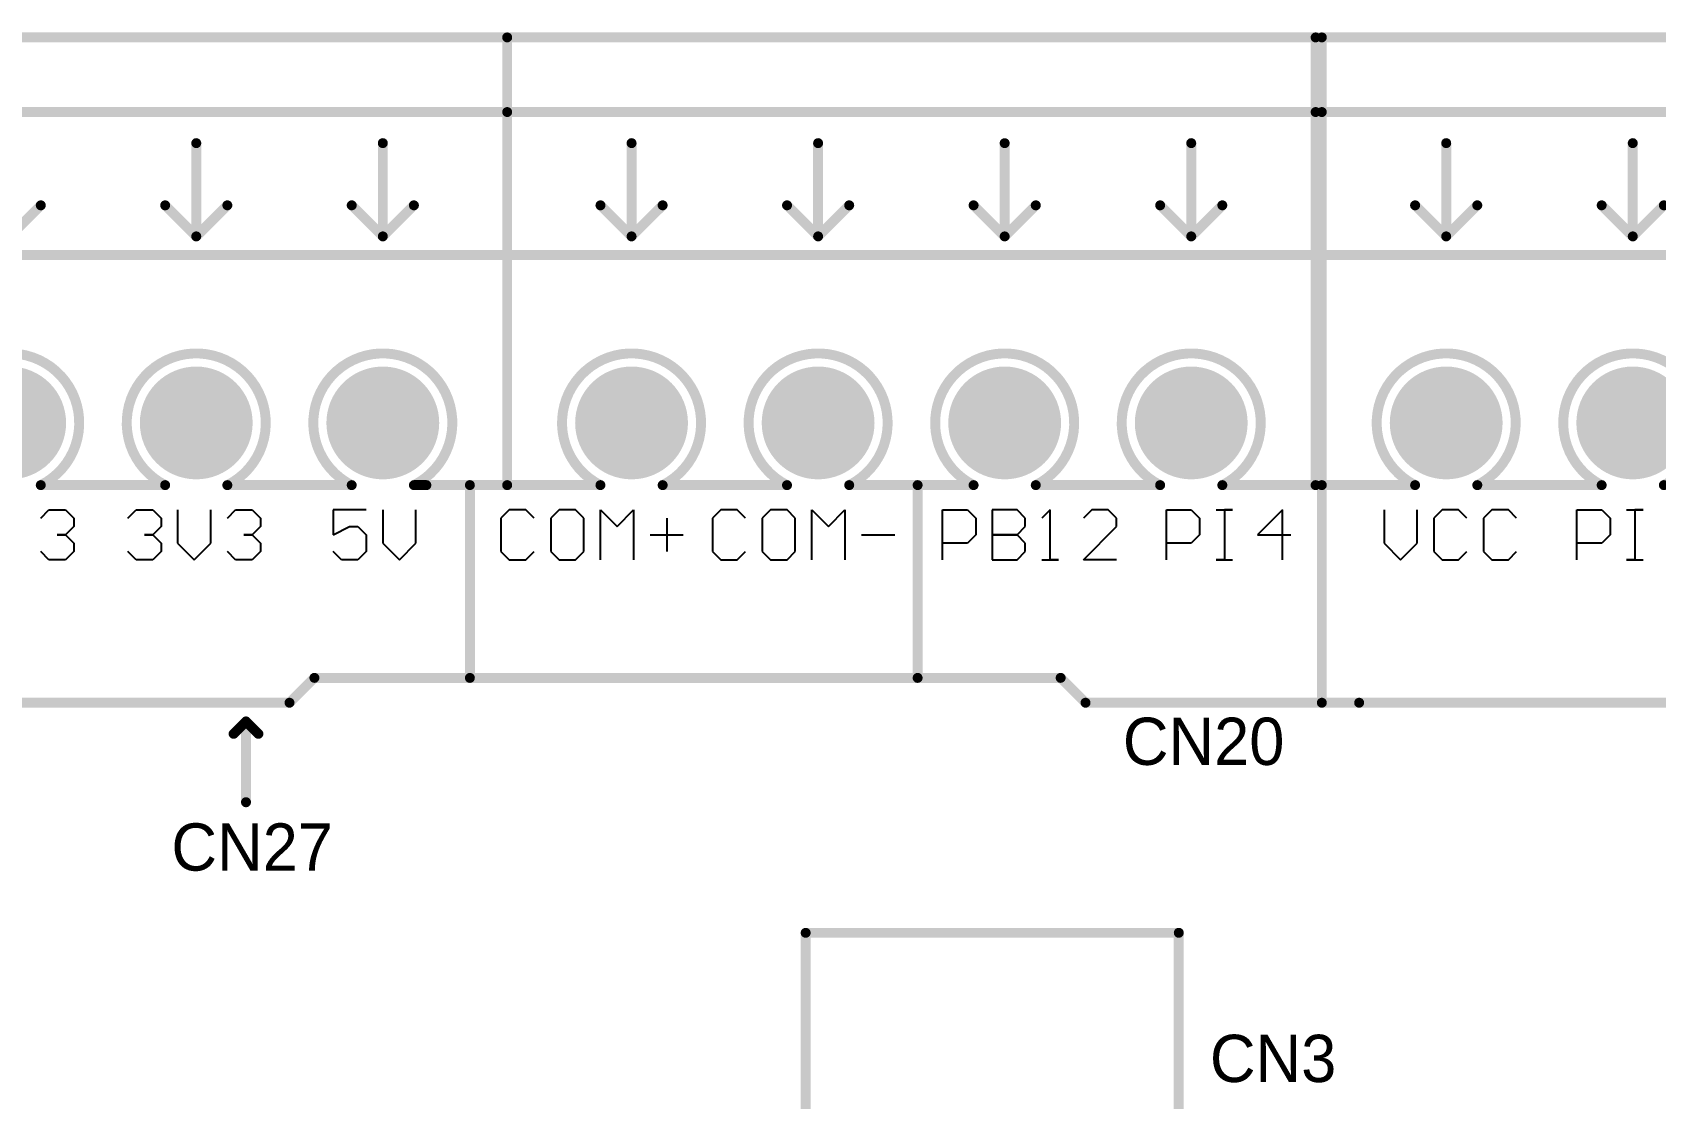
# Model space of a CAD drawing. Header units: millimetres. Extents: x -0.56 to 8.11, y -1.04 to 4.22.
# Drawn here: x 0.718 to 2.023, y 3.362 to 4.219 of the extents above; entities that cross this region are included whole.
import ezdxf

# ---------------------------------------------------------------- set-up
doc = ezdxf.new("R2010")
doc.units = ezdxf.units.MM
doc.header["$MEASUREMENT"] = 0
for name, color, linetype in [('BottomLayer', 5, 'Continuous'), ('BottomSolder', 6, 'Continuous'), ('KeepOutLayer', 6, 'Continuous'), ('MultiLayer', 9, 'Continuous'), ('PadHoleLayer', 156, 'Continuous'), ('TopLayer', 1, 'Continuous'), ('TopOverlay', 2, 'Continuous'), ('TopSolder', 216, 'Continuous')]:
    doc.layers.add(name, color=color, linetype=linetype)

# ---------------------------------------------------------------- blocks, each defined once
blk = doc.blocks.new('EDG3_81_4P_6')
at = {"layer": 'BottomLayer', "const_width": 0.0413}
for points in [[(-0.0207, 0, 1), (0.0207, 0, 1)], [(0.1293, 0, 1), (0.1707, 0, 1)], [(0.2793, 0, 1), (0.3207, 0, 1)], [(0.4293, 0, 1), (0.4707, 0, 1)]]:
    blk.add_lwpolyline(points, format="xyb", close=True, dxfattribs=at)
at = {"layer": 'BottomSolder', "const_width": 0.0453}
for points in [[(-0.0227, 0, 1), (0.0227, 0, 1)], [(0.1273, 0, 1), (0.1727, 0, 1)], [(0.2773, 0, 1), (0.3227, 0, 1)], [(0.4273, 0, 1), (0.4727, 0, 1)]]:
    blk.add_lwpolyline(points, format="xyb", close=True, dxfattribs=at)
at = {"layer": 'MultiLayer', "const_width": 0.0413}
for points in [[(-0.0207, 0, 1), (0.0207, 0, 1)], [(0.1293, 0, 1), (0.1707, 0, 1)], [(0.2793, 0, 1), (0.3207, 0, 1)], [(0.4293, 0, 1), (0.4707, 0, 1)]]:
    blk.add_lwpolyline(points, format="xyb", close=True, dxfattribs=at)
at = {"layer": 'PadHoleLayer', "const_width": 0.0217}
for points in [[(-0.0108, 0, 1), (0.0108, 0, 1)], [(0.1392, 0, 1), (0.1608, 0, 1)], [(0.2892, 0, 1), (0.3108, 0, 1)], [(0.4392, 0, 1), (0.4608, 0, 1)]]:
    blk.add_lwpolyline(points, format="xyb", close=True, dxfattribs=at)
at = {"layer": 'TopLayer', "const_width": 0.0413}
for points in [[(-0.0207, 0, 1), (0.0207, 0, 1)], [(0.1293, 0, 1), (0.1707, 0, 1)], [(0.2793, 0, 1), (0.3207, 0, 1)], [(0.4293, 0, 1), (0.4707, 0, 1)]]:
    blk.add_lwpolyline(points, format="xyb", close=True, dxfattribs=at)
at = {"layer": 'TopOverlay', "const_width": 0.008}
for points in [[(-0.1, -0.05), (-0.1, 0.31)], [(-0.1, 0.31), (0.55, 0.31)], [(0.55, -0.05), (0.55, 0.31)], [(-0.1, 0.25), (0.55, 0.25)], [(0, 0.15), (0, 0.225)], [(0.15, 0.15), (0.15, 0.225)], [(0.3, 0.15), (0.3, 0.225)], [(0.45, 0.15), (0.45, 0.225)], [(-0.025, 0.175), (0, 0.15)], [(0, 0.15), (0.025, 0.175)], [(0.125, 0.175), (0.15, 0.15)], [(0.15, 0.15), (0.175, 0.175)], [(0.275, 0.175), (0.3, 0.15)], [(0.3, 0.15), (0.325, 0.175)], [(0.425, 0.175), (0.45, 0.15)], [(0.45, 0.15), (0.475, 0.175)], [(-0.1, -0.05), (-0.025, -0.05)], [(0.025, -0.05), (0.125, -0.05)], [(0.175, -0.05), (0.275, -0.05)], [(0.325, -0.05), (0.425, -0.05)], [(0.475, -0.05), (0.55, -0.05)]]:
    blk.add_lwpolyline(points, dxfattribs=at)
at = {"layer": 'TopOverlay', "const_width": 0.004}
for points in [[(-0.102, 0.31, 1), (-0.098, 0.31, 1)], [(-0.102, 0.31, 1), (-0.098, 0.31, 1)], [(0.548, 0.31, 1), (0.552, 0.31, 1)], [(0.548, 0.31, 1), (0.552, 0.31, 1)], [(-0.102, 0.25, 1), (-0.098, 0.25, 1)], [(0.548, 0.25, 1), (0.552, 0.25, 1)], [(-0.002, 0.225, 1), (0.002, 0.225, 1)], [(0.148, 0.225, 1), (0.152, 0.225, 1)], [(0.298, 0.225, 1), (0.302, 0.225, 1)], [(0.448, 0.225, 1), (0.452, 0.225, 1)], [(-0.027, 0.175, 1), (-0.023, 0.175, 1)], [(0.023, 0.175, 1), (0.027, 0.175, 1)], [(0.123, 0.175, 1), (0.127, 0.175, 1)], [(0.173, 0.175, 1), (0.177, 0.175, 1)], [(0.273, 0.175, 1), (0.277, 0.175, 1)], [(0.323, 0.175, 1), (0.327, 0.175, 1)], [(0.423, 0.175, 1), (0.427, 0.175, 1)], [(0.473, 0.175, 1), (0.477, 0.175, 1)], [(-0.002, 0.15, 1), (0.002, 0.15, 1)], [(-0.002, 0.15, 1), (0.002, 0.15, 1)], [(-0.002, 0.15, 1), (0.002, 0.15, 1)], [(0.148, 0.15, 1), (0.152, 0.15, 1)], [(0.148, 0.15, 1), (0.152, 0.15, 1)], [(0.148, 0.15, 1), (0.152, 0.15, 1)], [(0.298, 0.15, 1), (0.302, 0.15, 1)], [(0.298, 0.15, 1), (0.302, 0.15, 1)], [(0.298, 0.15, 1), (0.302, 0.15, 1)], [(0.448, 0.15, 1), (0.452, 0.15, 1)], [(0.448, 0.15, 1), (0.452, 0.15, 1)], [(0.448, 0.15, 1), (0.452, 0.15, 1)], [(-0.102, -0.05, 1), (-0.098, -0.05, 1)], [(-0.102, -0.05, 1), (-0.098, -0.05, 1)], [(-0.027, -0.05, 1), (-0.023, -0.05, 1)], [(-0.027, -0.05, 1), (-0.023, -0.05, 1)], [(0.023, -0.05, 1), (0.027, -0.05, 1)], [(0.023, -0.05, 1), (0.027, -0.05, 1)], [(0.123, -0.05, 1), (0.127, -0.05, 1)], [(0.123, -0.05, 1), (0.127, -0.05, 1)], [(0.173, -0.05, 1), (0.177, -0.05, 1)], [(0.173, -0.05, 1), (0.177, -0.05, 1)], [(0.273, -0.05, 1), (0.277, -0.05, 1)], [(0.273, -0.05, 1), (0.277, -0.05, 1)], [(0.323, -0.05, 1), (0.327, -0.05, 1)], [(0.323, -0.05, 1), (0.327, -0.05, 1)], [(0.423, -0.05, 1), (0.427, -0.05, 1)], [(0.423, -0.05, 1), (0.427, -0.05, 1)], [(0.473, -0.05, 1), (0.477, -0.05, 1)], [(0.473, -0.05, 1), (0.477, -0.05, 1)], [(0.548, -0.05, 1), (0.552, -0.05, 1)], [(0.548, -0.05, 1), (0.552, -0.05, 1)]]:
    blk.add_lwpolyline(points, format="xyb", close=True, dxfattribs=at)
at = {"layer": 'TopOverlay', "const_width": 0.008}
for points in [[(-0.025, -0.05, -4.236068), (0.025, -0.05)], [(0.125, -0.05, -4.236068), (0.175, -0.05)], [(0.275, -0.05, -4.236068), (0.325, -0.05)], [(0.425, -0.05, -4.236068), (0.475, -0.05)]]:
    blk.add_lwpolyline(points, format="xyb", dxfattribs=at)
at = {"layer": 'TopSolder', "const_width": 0.0453}
for points in [[(-0.0227, 0, 1), (0.0227, 0, 1)], [(0.1273, 0, 1), (0.1727, 0, 1)], [(0.2773, 0, 1), (0.3227, 0, 1)], [(0.4273, 0, 1), (0.4727, 0, 1)]]:
    blk.add_lwpolyline(points, format="xyb", close=True, dxfattribs=at)
blk = doc.blocks.new('EDG3_81_6P_10')
at = {"layer": 'BottomLayer', "const_width": 0.0413}
for points in [[(-0.0207, 0, 1), (0.0207, 0, 1)], [(0.1293, 0, 1), (0.1707, 0, 1)], [(0.2793, 0, 1), (0.3207, 0, 1)], [(0.4293, 0, 1), (0.4707, 0, 1)], [(0.5793, 0, 1), (0.6207, 0, 1)], [(0.7293, 0, 1), (0.7707, 0, 1)]]:
    blk.add_lwpolyline(points, format="xyb", close=True, dxfattribs=at)
at = {"layer": 'BottomSolder', "const_width": 0.0453}
for points in [[(-0.0227, 0, 1), (0.0227, 0, 1)], [(0.1273, 0, 1), (0.1727, 0, 1)], [(0.2773, 0, 1), (0.3227, 0, 1)], [(0.4273, 0, 1), (0.4727, 0, 1)], [(0.5773, 0, 1), (0.6227, 0, 1)], [(0.7273, 0, 1), (0.7727, 0, 1)]]:
    blk.add_lwpolyline(points, format="xyb", close=True, dxfattribs=at)
at = {"layer": 'MultiLayer', "const_width": 0.0413}
for points in [[(-0.0207, 0, 1), (0.0207, 0, 1)], [(0.1293, 0, 1), (0.1707, 0, 1)], [(0.2793, 0, 1), (0.3207, 0, 1)], [(0.4293, 0, 1), (0.4707, 0, 1)], [(0.5793, 0, 1), (0.6207, 0, 1)], [(0.7293, 0, 1), (0.7707, 0, 1)]]:
    blk.add_lwpolyline(points, format="xyb", close=True, dxfattribs=at)
at = {"layer": 'PadHoleLayer', "const_width": 0.0217}
for points in [[(-0.0108, 0, 1), (0.0108, 0, 1)], [(0.1392, 0, 1), (0.1608, 0, 1)], [(0.2892, 0, 1), (0.3108, 0, 1)], [(0.4392, 0, 1), (0.4608, 0, 1)], [(0.5892, 0, 1), (0.6108, 0, 1)], [(0.7392, 0, 1), (0.7608, 0, 1)]]:
    blk.add_lwpolyline(points, format="xyb", close=True, dxfattribs=at)
at = {"layer": 'TopLayer', "const_width": 0.0413}
for points in [[(-0.0207, 0, 1), (0.0207, 0, 1)], [(0.1293, 0, 1), (0.1707, 0, 1)], [(0.2793, 0, 1), (0.3207, 0, 1)], [(0.4293, 0, 1), (0.4707, 0, 1)], [(0.5793, 0, 1), (0.6207, 0, 1)], [(0.7293, 0, 1), (0.7707, 0, 1)]]:
    blk.add_lwpolyline(points, format="xyb", close=True, dxfattribs=at)
at = {"layer": 'TopOverlay', "const_width": 0.008}
for points in [[(-0.1, 0.05), (-0.1, -0.31)], [(-0.025, 0.05), (-0.1, 0.05)], [(0.125, 0.05), (0.025, 0.05)], [(0.275, 0.05), (0.175, 0.05)], [(0.425, 0.05), (0.325, 0.05)], [(0.575, 0.05), (0.475, 0.05)], [(0.725, 0.05), (0.625, 0.05)], [(0.85, 0.05), (0.775, 0.05)], [(0.85, 0.05), (0.85, -0.31)], [(0, -0.15), (-0.025, -0.175)], [(0, -0.15), (0, -0.225)], [(0.025, -0.175), (0, -0.15)], [(0.15, -0.15), (0.125, -0.175)], [(0.15, -0.15), (0.15, -0.225)], [(0.175, -0.175), (0.15, -0.15)], [(0.3, -0.15), (0.275, -0.175)], [(0.325, -0.175), (0.3, -0.15)], [(0.3, -0.15), (0.3, -0.225)], [(0.45, -0.15), (0.425, -0.175)], [(0.475, -0.175), (0.45, -0.15)], [(0.45, -0.15), (0.45, -0.225)], [(0.6, -0.15), (0.575, -0.175)], [(0.625, -0.175), (0.6, -0.15)], [(0.6, -0.15), (0.6, -0.225)], [(0.75, -0.15), (0.725, -0.175)], [(0.775, -0.175), (0.75, -0.15)], [(0.75, -0.15), (0.75, -0.225)], [(0.85, -0.25), (-0.1, -0.25)], [(0.85, -0.31), (-0.1, -0.31)]]:
    blk.add_lwpolyline(points, dxfattribs=at)
at = {"layer": 'TopOverlay', "const_width": 0.004}
for points in [[(-0.102, 0.05, 1), (-0.098, 0.05, 1)], [(-0.102, 0.05, 1), (-0.098, 0.05, 1)], [(-0.027, 0.05, 1), (-0.023, 0.05, 1)], [(-0.027, 0.05, 1), (-0.023, 0.05, 1)], [(0.023, 0.05, 1), (0.027, 0.05, 1)], [(0.023, 0.05, 1), (0.027, 0.05, 1)], [(0.123, 0.05, 1), (0.127, 0.05, 1)], [(0.123, 0.05, 1), (0.127, 0.05, 1)], [(0.173, 0.05, 1), (0.177, 0.05, 1)], [(0.173, 0.05, 1), (0.177, 0.05, 1)], [(0.273, 0.05, 1), (0.277, 0.05, 1)], [(0.273, 0.05, 1), (0.277, 0.05, 1)], [(0.323, 0.05, 1), (0.327, 0.05, 1)], [(0.323, 0.05, 1), (0.327, 0.05, 1)], [(0.423, 0.05, 1), (0.427, 0.05, 1)], [(0.423, 0.05, 1), (0.427, 0.05, 1)], [(0.473, 0.05, 1), (0.477, 0.05, 1)], [(0.473, 0.05, 1), (0.477, 0.05, 1)], [(0.573, 0.05, 1), (0.577, 0.05, 1)], [(0.573, 0.05, 1), (0.577, 0.05, 1)], [(0.623, 0.05, 1), (0.627, 0.05, 1)], [(0.623, 0.05, 1), (0.627, 0.05, 1)], [(0.723, 0.05, 1), (0.727, 0.05, 1)], [(0.723, 0.05, 1), (0.727, 0.05, 1)], [(0.773, 0.05, 1), (0.777, 0.05, 1)], [(0.773, 0.05, 1), (0.777, 0.05, 1)], [(0.848, 0.05, 1), (0.852, 0.05, 1)], [(0.848, 0.05, 1), (0.852, 0.05, 1)], [(-0.002, -0.15, 1), (0.002, -0.15, 1)], [(-0.002, -0.15, 1), (0.002, -0.15, 1)], [(-0.002, -0.15, 1), (0.002, -0.15, 1)], [(0.148, -0.15, 1), (0.152, -0.15, 1)], [(0.148, -0.15, 1), (0.152, -0.15, 1)], [(0.148, -0.15, 1), (0.152, -0.15, 1)], [(0.298, -0.15, 1), (0.302, -0.15, 1)], [(0.298, -0.15, 1), (0.302, -0.15, 1)], [(0.298, -0.15, 1), (0.302, -0.15, 1)], [(0.448, -0.15, 1), (0.452, -0.15, 1)], [(0.448, -0.15, 1), (0.452, -0.15, 1)], [(0.448, -0.15, 1), (0.452, -0.15, 1)], [(0.598, -0.15, 1), (0.602, -0.15, 1)], [(0.598, -0.15, 1), (0.602, -0.15, 1)], [(0.598, -0.15, 1), (0.602, -0.15, 1)], [(0.748, -0.15, 1), (0.752, -0.15, 1)], [(0.748, -0.15, 1), (0.752, -0.15, 1)], [(0.748, -0.15, 1), (0.752, -0.15, 1)], [(-0.027, -0.175, 1), (-0.023, -0.175, 1)], [(0.023, -0.175, 1), (0.027, -0.175, 1)], [(0.123, -0.175, 1), (0.127, -0.175, 1)], [(0.173, -0.175, 1), (0.177, -0.175, 1)], [(0.273, -0.175, 1), (0.277, -0.175, 1)], [(0.323, -0.175, 1), (0.327, -0.175, 1)], [(0.423, -0.175, 1), (0.427, -0.175, 1)], [(0.473, -0.175, 1), (0.477, -0.175, 1)], [(0.573, -0.175, 1), (0.577, -0.175, 1)], [(0.623, -0.175, 1), (0.627, -0.175, 1)], [(0.723, -0.175, 1), (0.727, -0.175, 1)], [(0.773, -0.175, 1), (0.777, -0.175, 1)], [(-0.002, -0.225, 1), (0.002, -0.225, 1)], [(0.148, -0.225, 1), (0.152, -0.225, 1)], [(0.298, -0.225, 1), (0.302, -0.225, 1)], [(0.448, -0.225, 1), (0.452, -0.225, 1)], [(0.598, -0.225, 1), (0.602, -0.225, 1)], [(0.748, -0.225, 1), (0.752, -0.225, 1)], [(-0.102, -0.25, 1), (-0.098, -0.25, 1)], [(0.848, -0.25, 1), (0.852, -0.25, 1)], [(-0.102, -0.31, 1), (-0.098, -0.31, 1)], [(-0.102, -0.31, 1), (-0.098, -0.31, 1)], [(0.848, -0.31, 1), (0.852, -0.31, 1)], [(0.848, -0.31, 1), (0.852, -0.31, 1)]]:
    blk.add_lwpolyline(points, format="xyb", close=True, dxfattribs=at)
at = {"layer": 'TopOverlay', "const_width": 0.008}
for points in [[(0.025, 0.05, -4.236068), (-0.025, 0.05)], [(0.175, 0.05, -4.236068), (0.125, 0.05)], [(0.325, 0.05, -4.236068), (0.275, 0.05)], [(0.475, 0.05, -4.236068), (0.425, 0.05)], [(0.625, 0.05, -4.236068), (0.575, 0.05)], [(0.775, 0.05, -4.236068), (0.725, 0.05)]]:
    blk.add_lwpolyline(points, format="xyb", dxfattribs=at)
at = {"layer": 'TopSolder', "const_width": 0.0453}
for points in [[(-0.0227, 0, 1), (0.0227, 0, 1)], [(0.1273, 0, 1), (0.1727, 0, 1)], [(0.2773, 0, 1), (0.3227, 0, 1)], [(0.4273, 0, 1), (0.4727, 0, 1)], [(0.5773, 0, 1), (0.6227, 0, 1)], [(0.7273, 0, 1), (0.7727, 0, 1)]]:
    blk.add_lwpolyline(points, format="xyb", close=True, dxfattribs=at)
blk = doc.blocks.new('LCD_M______30____LINE_16')
at = {"layer": 'TopOverlay', "const_width": 0.008}
for points in [[(-0.2, -0.2), (-0.2, 0.1)], [(1.6, 0.1), (-0.2, 0.1)], [(-0.05, -0.2), (-0.2, -0.2)]]:
    blk.add_lwpolyline(points, dxfattribs=at)
at = {"layer": 'TopOverlay', "const_width": 0.004}
for points in [[(-0.202, 0.1, 1), (-0.198, 0.1, 1)], [(-0.202, 0.1, 1), (-0.198, 0.1, 1)], [(-0.202, -0.2, 1), (-0.198, -0.2, 1)], [(-0.202, -0.2, 1), (-0.198, -0.2, 1)]]:
    blk.add_lwpolyline(points, format="xyb", close=True, dxfattribs=at)
blk = doc.blocks.new('EDG3_81_7P_30')
at = {"layer": 'BottomLayer', "const_width": 0.0413}
for points in [[(-0.0207, 0, 1), (0.0207, 0, 1)], [(0.1293, 0, 1), (0.1707, 0, 1)], [(0.2793, 0, 1), (0.3207, 0, 1)], [(0.4293, 0, 1), (0.4707, 0, 1)], [(0.5793, 0, 1), (0.6207, 0, 1)], [(0.7293, 0, 1), (0.7707, 0, 1)], [(0.8793, 0, 1), (0.9207, 0, 1)]]:
    blk.add_lwpolyline(points, format="xyb", close=True, dxfattribs=at)
at = {"layer": 'BottomSolder', "const_width": 0.0453}
for points in [[(-0.0227, 0, 1), (0.0227, 0, 1)], [(0.1273, 0, 1), (0.1727, 0, 1)], [(0.2773, 0, 1), (0.3227, 0, 1)], [(0.4273, 0, 1), (0.4727, 0, 1)], [(0.5773, 0, 1), (0.6227, 0, 1)], [(0.7273, 0, 1), (0.7727, 0, 1)], [(0.8773, 0, 1), (0.9227, 0, 1)]]:
    blk.add_lwpolyline(points, format="xyb", close=True, dxfattribs=at)
at = {"layer": 'MultiLayer', "const_width": 0.0413}
for points in [[(-0.0207, 0, 1), (0.0207, 0, 1)], [(0.1293, 0, 1), (0.1707, 0, 1)], [(0.2793, 0, 1), (0.3207, 0, 1)], [(0.4293, 0, 1), (0.4707, 0, 1)], [(0.5793, 0, 1), (0.6207, 0, 1)], [(0.7293, 0, 1), (0.7707, 0, 1)], [(0.8793, 0, 1), (0.9207, 0, 1)]]:
    blk.add_lwpolyline(points, format="xyb", close=True, dxfattribs=at)
at = {"layer": 'PadHoleLayer', "const_width": 0.0217}
for points in [[(-0.0108, 0, 1), (0.0108, 0, 1)], [(0.1392, 0, 1), (0.1608, 0, 1)], [(0.2892, 0, 1), (0.3108, 0, 1)], [(0.4392, 0, 1), (0.4608, 0, 1)], [(0.5892, 0, 1), (0.6108, 0, 1)], [(0.7392, 0, 1), (0.7608, 0, 1)], [(0.8892, 0, 1), (0.9108, 0, 1)]]:
    blk.add_lwpolyline(points, format="xyb", close=True, dxfattribs=at)
at = {"layer": 'TopLayer', "const_width": 0.0413}
for points in [[(-0.0207, 0, 1), (0.0207, 0, 1)], [(0.1293, 0, 1), (0.1707, 0, 1)], [(0.2793, 0, 1), (0.3207, 0, 1)], [(0.4293, 0, 1), (0.4707, 0, 1)], [(0.5793, 0, 1), (0.6207, 0, 1)], [(0.7293, 0, 1), (0.7707, 0, 1)], [(0.8793, 0, 1), (0.9207, 0, 1)]]:
    blk.add_lwpolyline(points, format="xyb", close=True, dxfattribs=at)
at = {"layer": 'TopOverlay', "const_width": 0.008}
for points in [[(-0.1, 0.31), (1, 0.31)], [(-0.1, -0.05), (-0.1, 0.31)], [(1, -0.05), (1, 0.31)], [(-0.1, 0.25), (1, 0.25)], [(0, 0.15), (0, 0.225)], [(0.15, 0.15), (0.15, 0.225)], [(0.3, 0.15), (0.3, 0.225)], [(0.45, 0.15), (0.45, 0.225)], [(0.6, 0.15), (0.6, 0.225)], [(0.75, 0.15), (0.75, 0.225)], [(0.9, 0.15), (0.9, 0.225)], [(-0.025, 0.175), (0, 0.15)], [(0, 0.15), (0.025, 0.175)], [(0.125, 0.175), (0.15, 0.15)], [(0.15, 0.15), (0.175, 0.175)], [(0.275, 0.175), (0.3, 0.15)], [(0.3, 0.15), (0.325, 0.175)], [(0.425, 0.175), (0.45, 0.15)], [(0.45, 0.15), (0.475, 0.175)], [(0.575, 0.175), (0.6, 0.15)], [(0.6, 0.15), (0.625, 0.175)], [(0.725, 0.175), (0.75, 0.15)], [(0.75, 0.15), (0.775, 0.175)], [(0.875, 0.175), (0.9, 0.15)], [(0.9, 0.15), (0.925, 0.175)], [(-0.1, -0.05), (-0.025, -0.05)], [(0.025, -0.05), (0.125, -0.05)], [(0.175, -0.05), (0.275, -0.05)], [(0.325, -0.05), (0.425, -0.05)], [(0.475, -0.05), (0.575, -0.05)], [(0.625, -0.05), (0.725, -0.05)], [(0.775, -0.05), (0.875, -0.05)], [(0.925, -0.05), (0.935, -0.05)], [(0.935, -0.05), (1, -0.05)]]:
    blk.add_lwpolyline(points, dxfattribs=at)
at = {"layer": 'TopOverlay', "const_width": 0.004}
for points in [[(-0.102, 0.31, 1), (-0.098, 0.31, 1)], [(-0.102, 0.31, 1), (-0.098, 0.31, 1)], [(0.998, 0.31, 1), (1.002, 0.31, 1)], [(0.998, 0.31, 1), (1.002, 0.31, 1)], [(-0.102, 0.25, 1), (-0.098, 0.25, 1)], [(0.998, 0.25, 1), (1.002, 0.25, 1)], [(-0.002, 0.225, 1), (0.002, 0.225, 1)], [(0.148, 0.225, 1), (0.152, 0.225, 1)], [(0.298, 0.225, 1), (0.302, 0.225, 1)], [(0.448, 0.225, 1), (0.452, 0.225, 1)], [(0.598, 0.225, 1), (0.602, 0.225, 1)], [(0.748, 0.225, 1), (0.752, 0.225, 1)], [(0.898, 0.225, 1), (0.902, 0.225, 1)], [(-0.027, 0.175, 1), (-0.023, 0.175, 1)], [(0.023, 0.175, 1), (0.027, 0.175, 1)], [(0.123, 0.175, 1), (0.127, 0.175, 1)], [(0.173, 0.175, 1), (0.177, 0.175, 1)], [(0.273, 0.175, 1), (0.277, 0.175, 1)], [(0.323, 0.175, 1), (0.327, 0.175, 1)], [(0.423, 0.175, 1), (0.427, 0.175, 1)], [(0.473, 0.175, 1), (0.477, 0.175, 1)], [(0.573, 0.175, 1), (0.577, 0.175, 1)], [(0.623, 0.175, 1), (0.627, 0.175, 1)], [(0.723, 0.175, 1), (0.727, 0.175, 1)], [(0.773, 0.175, 1), (0.777, 0.175, 1)], [(0.873, 0.175, 1), (0.877, 0.175, 1)], [(0.923, 0.175, 1), (0.927, 0.175, 1)], [(-0.002, 0.15, 1), (0.002, 0.15, 1)], [(-0.002, 0.15, 1), (0.002, 0.15, 1)], [(-0.002, 0.15, 1), (0.002, 0.15, 1)], [(0.148, 0.15, 1), (0.152, 0.15, 1)], [(0.148, 0.15, 1), (0.152, 0.15, 1)], [(0.148, 0.15, 1), (0.152, 0.15, 1)], [(0.298, 0.15, 1), (0.302, 0.15, 1)], [(0.298, 0.15, 1), (0.302, 0.15, 1)], [(0.298, 0.15, 1), (0.302, 0.15, 1)], [(0.448, 0.15, 1), (0.452, 0.15, 1)], [(0.448, 0.15, 1), (0.452, 0.15, 1)], [(0.448, 0.15, 1), (0.452, 0.15, 1)], [(0.598, 0.15, 1), (0.602, 0.15, 1)], [(0.598, 0.15, 1), (0.602, 0.15, 1)], [(0.598, 0.15, 1), (0.602, 0.15, 1)], [(0.748, 0.15, 1), (0.752, 0.15, 1)], [(0.748, 0.15, 1), (0.752, 0.15, 1)], [(0.748, 0.15, 1), (0.752, 0.15, 1)], [(0.898, 0.15, 1), (0.902, 0.15, 1)], [(0.898, 0.15, 1), (0.902, 0.15, 1)], [(0.898, 0.15, 1), (0.902, 0.15, 1)], [(-0.102, -0.05, 1), (-0.098, -0.05, 1)], [(-0.102, -0.05, 1), (-0.098, -0.05, 1)], [(-0.027, -0.05, 1), (-0.023, -0.05, 1)], [(-0.027, -0.05, 1), (-0.023, -0.05, 1)], [(0.023, -0.05, 1), (0.027, -0.05, 1)], [(0.023, -0.05, 1), (0.027, -0.05, 1)], [(0.123, -0.05, 1), (0.127, -0.05, 1)], [(0.123, -0.05, 1), (0.127, -0.05, 1)], [(0.173, -0.05, 1), (0.177, -0.05, 1)], [(0.173, -0.05, 1), (0.177, -0.05, 1)], [(0.273, -0.05, 1), (0.277, -0.05, 1)], [(0.273, -0.05, 1), (0.277, -0.05, 1)], [(0.323, -0.05, 1), (0.327, -0.05, 1)], [(0.323, -0.05, 1), (0.327, -0.05, 1)], [(0.423, -0.05, 1), (0.427, -0.05, 1)], [(0.423, -0.05, 1), (0.427, -0.05, 1)], [(0.473, -0.05, 1), (0.477, -0.05, 1)], [(0.473, -0.05, 1), (0.477, -0.05, 1)], [(0.573, -0.05, 1), (0.577, -0.05, 1)], [(0.573, -0.05, 1), (0.577, -0.05, 1)], [(0.623, -0.05, 1), (0.627, -0.05, 1)], [(0.623, -0.05, 1), (0.627, -0.05, 1)], [(0.723, -0.05, 1), (0.727, -0.05, 1)], [(0.723, -0.05, 1), (0.727, -0.05, 1)], [(0.773, -0.05, 1), (0.777, -0.05, 1)], [(0.773, -0.05, 1), (0.777, -0.05, 1)], [(0.873, -0.05, 1), (0.877, -0.05, 1)], [(0.873, -0.05, 1), (0.877, -0.05, 1)], [(0.923, -0.05, 1), (0.927, -0.05, 1)], [(0.923, -0.05, 1), (0.927, -0.05, 1)], [(0.933, -0.05, 1), (0.937, -0.05, 1)], [(0.933, -0.05, 1), (0.937, -0.05, 1)], [(0.998, -0.05, 1), (1.002, -0.05, 1)], [(0.998, -0.05, 1), (1.002, -0.05, 1)]]:
    blk.add_lwpolyline(points, format="xyb", close=True, dxfattribs=at)
at = {"layer": 'TopOverlay', "const_width": 0.008}
for points in [[(-0.025, -0.05, -4.236068), (0.025, -0.05)], [(0.125, -0.05, -4.236068), (0.175, -0.05)], [(0.275, -0.05, -4.236068), (0.325, -0.05)], [(0.425, -0.05, -4.236068), (0.475, -0.05)], [(0.575, -0.05, -4.236068), (0.625, -0.05)], [(0.725, -0.05, -4.236068), (0.775, -0.05)], [(0.875, -0.05, -4.236068), (0.925, -0.05)]]:
    blk.add_lwpolyline(points, format="xyb", dxfattribs=at)
at = {"layer": 'TopSolder', "const_width": 0.0453}
for points in [[(-0.0227, 0, 1), (0.0227, 0, 1)], [(0.1273, 0, 1), (0.1727, 0, 1)], [(0.2773, 0, 1), (0.3227, 0, 1)], [(0.4273, 0, 1), (0.4727, 0, 1)], [(0.5773, 0, 1), (0.6227, 0, 1)], [(0.7273, 0, 1), (0.7727, 0, 1)], [(0.8773, 0, 1), (0.9227, 0, 1)]]:
    blk.add_lwpolyline(points, format="xyb", close=True, dxfattribs=at)

msp = doc.modelspace()

# ---------------------------------------------------------------- linework, layer by layer
at = {"layer": 'KeepOutLayer', "const_width": 0.008}
for points in [[(0, 4.215), (7.78, 4.215)], [(0, 4.04), (7.78, 4.04)]]:
    msp.add_lwpolyline(points, dxfattribs=at)
at = {"layer": 'TopOverlay'}
for p, q in [((0.725, 3.8283), (0.7316, 3.835)), ((0.7316, 3.835), (0.745, 3.835)), ((0.745, 3.835), (0.7516, 3.8283)), ((0.7516, 3.8283), (0.7516, 3.8217)), ((0.795, 3.8283), (0.8017, 3.835)), ((0.8017, 3.835), (0.815, 3.835)), ((0.815, 3.835), (0.8217, 3.8283)), ((0.8217, 3.8283), (0.8217, 3.8217)), ((0.835, 3.835), (0.835, 3.8083)), ((0.8616, 3.8083), (0.8616, 3.835)), ((0.875, 3.8283), (0.8816, 3.835)), ((0.8816, 3.835), (0.895, 3.835)), ((0.895, 3.835), (0.9016, 3.8283)), ((0.9016, 3.8283), (0.9016, 3.8217)), ((0.9867, 3.835), (0.96, 3.835)), ((0.96, 3.835), (0.96, 3.815)), ((1, 3.835), (1, 3.8083)), ((1.0266, 3.8083), (1.0266, 3.835)), ((1.1017, 3.835), (1.095, 3.8283)), ((1.095, 3.8283), (1.095, 3.8017)), ((1.115, 3.835), (1.1017, 3.835)), ((1.1217, 3.8283), (1.115, 3.835)), ((1.1417, 3.835), (1.135, 3.8283)), ((1.135, 3.8283), (1.135, 3.8017)), ((1.155, 3.835), (1.1417, 3.835)), ((1.1616, 3.8283), (1.155, 3.835)), ((1.1616, 3.8017), (1.1616, 3.8283)), ((1.175, 3.795), (1.175, 3.835)), ((1.175, 3.835), (1.1883, 3.8217)), ((1.1883, 3.8217), (1.2016, 3.835)), ((1.2016, 3.835), (1.2016, 3.795)), ((1.2283, 3.8283), (1.2283, 3.8017)), ((1.2717, 3.835), (1.265, 3.8283)), ((1.265, 3.8283), (1.265, 3.8017)), ((1.285, 3.835), (1.2717, 3.835)), ((1.2917, 3.8283), (1.285, 3.835)), ((1.3117, 3.835), (1.305, 3.8283)), ((1.305, 3.8283), (1.305, 3.8017)), ((1.325, 3.835), (1.3117, 3.835)), ((1.3316, 3.8283), (1.325, 3.835)), ((1.3316, 3.8017), (1.3316, 3.8283)), ((1.345, 3.795), (1.345, 3.835)), ((1.345, 3.835), (1.3583, 3.8217)), ((1.3583, 3.8217), (1.3716, 3.835)), ((1.3716, 3.835), (1.3716, 3.795)), ((1.45, 3.795), (1.45, 3.835)), ((1.45, 3.835), (1.47, 3.835)), ((1.47, 3.835), (1.4767, 3.8283)), ((1.4767, 3.8283), (1.4767, 3.815)), ((1.49, 3.835), (1.49, 3.795)), ((1.51, 3.835), (1.49, 3.835)), ((1.5166, 3.8283), (1.51, 3.835)), ((1.5166, 3.8217), (1.5166, 3.8283)), ((1.5366, 3.835), (1.53, 3.8283)), ((1.5366, 3.795), (1.5366, 3.835)), ((1.57, 3.835), (1.5633, 3.8283)), ((1.5833, 3.835), (1.57, 3.835)), ((1.59, 3.8283), (1.5833, 3.835)), ((1.59, 3.8217), (1.59, 3.8283)), ((1.63, 3.795), (1.63, 3.835)), ((1.63, 3.835), (1.65, 3.835)), ((1.65, 3.835), (1.6567, 3.8283)), ((1.6567, 3.8283), (1.6567, 3.815)), ((1.67, 3.835), (1.6833, 3.835)), ((1.6833, 3.835), (1.6767, 3.835)), ((1.6767, 3.835), (1.6767, 3.795)), ((1.7233, 3.835), (1.7033, 3.815)), ((1.7233, 3.795), (1.7233, 3.835)), ((1.805, 3.835), (1.805, 3.8083)), ((1.8317, 3.8083), (1.8317, 3.835)), ((1.8517, 3.835), (1.845, 3.8283)), ((1.845, 3.8283), (1.845, 3.8017)), ((1.865, 3.835), (1.8517, 3.835)), ((1.8716, 3.8283), (1.865, 3.835)), ((1.8916, 3.835), (1.885, 3.8283)), ((1.885, 3.8283), (1.885, 3.8017)), ((1.905, 3.835), (1.8916, 3.835)), ((1.9116, 3.8283), (1.905, 3.835)), ((1.96, 3.795), (1.96, 3.835)), ((1.96, 3.835), (1.98, 3.835)), ((1.98, 3.835), (1.9867, 3.8283)), ((1.9867, 3.8283), (1.9867, 3.815)), ((2, 3.835), (2.0133, 3.835)), ((2.0133, 3.835), (2.0067, 3.835)), ((2.0067, 3.835), (2.0067, 3.795)), ((0.745, 3.815), (0.7383, 3.815)), ((0.7383, 3.815), (0.745, 3.815)), ((0.7516, 3.8217), (0.745, 3.815)), ((0.745, 3.815), (0.7516, 3.8083)), ((0.815, 3.815), (0.8083, 3.815)), ((0.8083, 3.815), (0.815, 3.815)), ((0.8217, 3.8217), (0.815, 3.815)), ((0.815, 3.815), (0.8217, 3.8083)), ((0.895, 3.815), (0.8883, 3.815)), ((0.8883, 3.815), (0.895, 3.815)), ((0.9016, 3.8217), (0.895, 3.815)), ((0.895, 3.815), (0.9016, 3.8083)), ((0.96, 3.815), (0.9733, 3.8217)), ((0.9733, 3.8217), (0.98, 3.8217)), ((0.98, 3.8217), (0.9867, 3.815)), ((0.9867, 3.815), (0.9867, 3.8017)), ((1.215, 3.815), (1.2416, 3.815)), ((1.385, 3.815), (1.4116, 3.815)), ((1.4767, 3.815), (1.47, 3.8083)), ((1.51, 3.815), (1.49, 3.815)), ((1.49, 3.815), (1.51, 3.815)), ((1.51, 3.815), (1.5166, 3.8217)), ((1.5166, 3.8083), (1.51, 3.815)), ((1.5633, 3.795), (1.59, 3.8217)), ((1.6567, 3.815), (1.65, 3.8083)), ((1.7033, 3.815), (1.73, 3.815)), ((1.9867, 3.815), (1.98, 3.8083)), ((0.7316, 3.795), (0.725, 3.8017)), ((0.7516, 3.8017), (0.745, 3.795)), ((0.7516, 3.8083), (0.7516, 3.8017)), ((0.8017, 3.795), (0.795, 3.8017)), ((0.8217, 3.8017), (0.815, 3.795)), ((0.8217, 3.8083), (0.8217, 3.8017)), ((0.835, 3.8083), (0.8483, 3.795)), ((0.8483, 3.795), (0.8616, 3.8083)), ((0.8816, 3.795), (0.875, 3.8017)), ((0.9016, 3.8017), (0.895, 3.795)), ((0.9016, 3.8083), (0.9016, 3.8017)), ((0.9667, 3.795), (0.96, 3.8017)), ((0.9867, 3.8017), (0.98, 3.795)), ((1, 3.8083), (1.0133, 3.795)), ((1.0133, 3.795), (1.0266, 3.8083)), ((1.095, 3.8017), (1.1017, 3.795)), ((1.115, 3.795), (1.1217, 3.8017)), ((1.135, 3.8017), (1.1417, 3.795)), ((1.155, 3.795), (1.1616, 3.8017)), ((1.265, 3.8017), (1.2717, 3.795)), ((1.285, 3.795), (1.2917, 3.8017)), ((1.305, 3.8017), (1.3117, 3.795)), ((1.325, 3.795), (1.3316, 3.8017)), ((1.47, 3.8083), (1.45, 3.8083)), ((1.51, 3.795), (1.5166, 3.8017)), ((1.5166, 3.8017), (1.5166, 3.8083)), ((1.65, 3.8083), (1.63, 3.8083)), ((1.805, 3.8083), (1.8183, 3.795)), ((1.8183, 3.795), (1.8317, 3.8083)), ((1.845, 3.8017), (1.8517, 3.795)), ((1.865, 3.795), (1.8716, 3.8017)), ((1.885, 3.8017), (1.8916, 3.795)), ((1.905, 3.795), (1.9116, 3.8017)), ((1.98, 3.8083), (1.96, 3.8083)), ((0.745, 3.795), (0.7316, 3.795)), ((0.815, 3.795), (0.8017, 3.795)), ((0.895, 3.795), (0.8816, 3.795)), ((0.98, 3.795), (0.9667, 3.795)), ((1.1017, 3.795), (1.115, 3.795)), ((1.1417, 3.795), (1.155, 3.795)), ((1.2717, 3.795), (1.285, 3.795)), ((1.3117, 3.795), (1.325, 3.795)), ((1.49, 3.795), (1.51, 3.795)), ((1.53, 3.795), (1.5433, 3.795)), ((1.5433, 3.795), (1.5366, 3.795)), ((1.59, 3.795), (1.5633, 3.795)), ((1.6767, 3.795), (1.67, 3.795)), ((1.67, 3.795), (1.6833, 3.795)), ((1.8517, 3.795), (1.865, 3.795)), ((1.8916, 3.795), (1.905, 3.795)), ((2.0067, 3.795), (2, 3.795)), ((2, 3.795), (2.0133, 3.795))]:
    msp.add_line(p, q, dxfattribs=at)
at = {"layer": 'TopOverlay', "const_width": 0.008}
for points in [[(1.07, 3.7), (1.07, 3.855)], [(1.43, 3.7), (1.43, 3.855)], [(1.755, 3.68), (1.755, 3.855)], [(0.925, 3.68), (0.945, 3.7)], [(0.945, 3.7), (1.545, 3.7)], [(1.545, 3.7), (1.565, 3.68)], [(1.545, 3.7), (1.565, 3.68)], [(0, 3.68), (0.925, 3.68)], [(1.565, 3.68), (1.785, 3.68)], [(1.785, 3.68), (2.655, 3.68)], [(0.88, 3.655), (0.89, 3.665)], [(0.89, 3.6), (0.89, 3.665)], [(0.89, 3.665), (0.9, 3.655)]]:
    msp.add_lwpolyline(points, dxfattribs=at)
at = {"layer": 'TopOverlay', "const_width": 0.004}
for points in [[(1.068, 3.855, 1), (1.072, 3.855, 1)], [(1.428, 3.855, 1), (1.432, 3.855, 1)], [(1.753, 3.855, 1), (1.757, 3.855, 1)], [(0.943, 3.7, 1), (0.947, 3.7, 1)], [(0.943, 3.7, 1), (0.947, 3.7, 1)], [(1.068, 3.7, 1), (1.072, 3.7, 1)], [(1.428, 3.7, 1), (1.432, 3.7, 1)], [(1.543, 3.7, 1), (1.547, 3.7, 1)], [(1.543, 3.7, 1), (1.547, 3.7, 1)], [(1.543, 3.7, 1), (1.547, 3.7, 1)], [(0.923, 3.68, 1), (0.927, 3.68, 1)], [(0.923, 3.68, 1), (0.927, 3.68, 1)], [(1.563, 3.68, 1), (1.567, 3.68, 1)], [(1.563, 3.68, 1), (1.567, 3.68, 1)], [(1.563, 3.68, 1), (1.567, 3.68, 1)], [(1.753, 3.68, 1), (1.757, 3.68, 1)], [(1.783, 3.68, 1), (1.787, 3.68, 1)], [(1.783, 3.68, 1), (1.787, 3.68, 1)], [(0.888, 3.665, 1), (0.892, 3.665, 1)], [(0.888, 3.665, 1), (0.892, 3.665, 1)], [(0.888, 3.665, 1), (0.892, 3.665, 1)], [(0.878, 3.655, 1), (0.882, 3.655, 1)], [(0.898, 3.655, 1), (0.902, 3.655, 1)], [(0.888, 3.6, 1), (0.892, 3.6, 1)]]:
    msp.add_lwpolyline(points, format="xyb", close=True, dxfattribs=at)

# ---------------------------------------------------------------- block references
for name, p, rotation in [('EDG3_81_7P_30', (0.1, 3.905), 360), ('EDG3_81_6P_10', (2.605, 3.905), 180), ('LCD_M______30____LINE_16', (1.54, 3.295), 270)]:
    msp.add_blockref(name, p, dxfattribs=dict(rotation=rotation))
msp.add_blockref('EDG3_81_4P_6', (1.2, 3.905))

# ---------------------------------------------------------------- texts
at = {"layer": 'TopOverlay'}
for s, p in [('CN20', (1.595, 3.63)), ('CN27', (0.83, 3.545)), ('CN3', (1.665, 3.375))]:
    msp.add_text(s, height=0.038, dxfattribs=at).set_placement(p)

doc.saveas('drawing.dxf')
